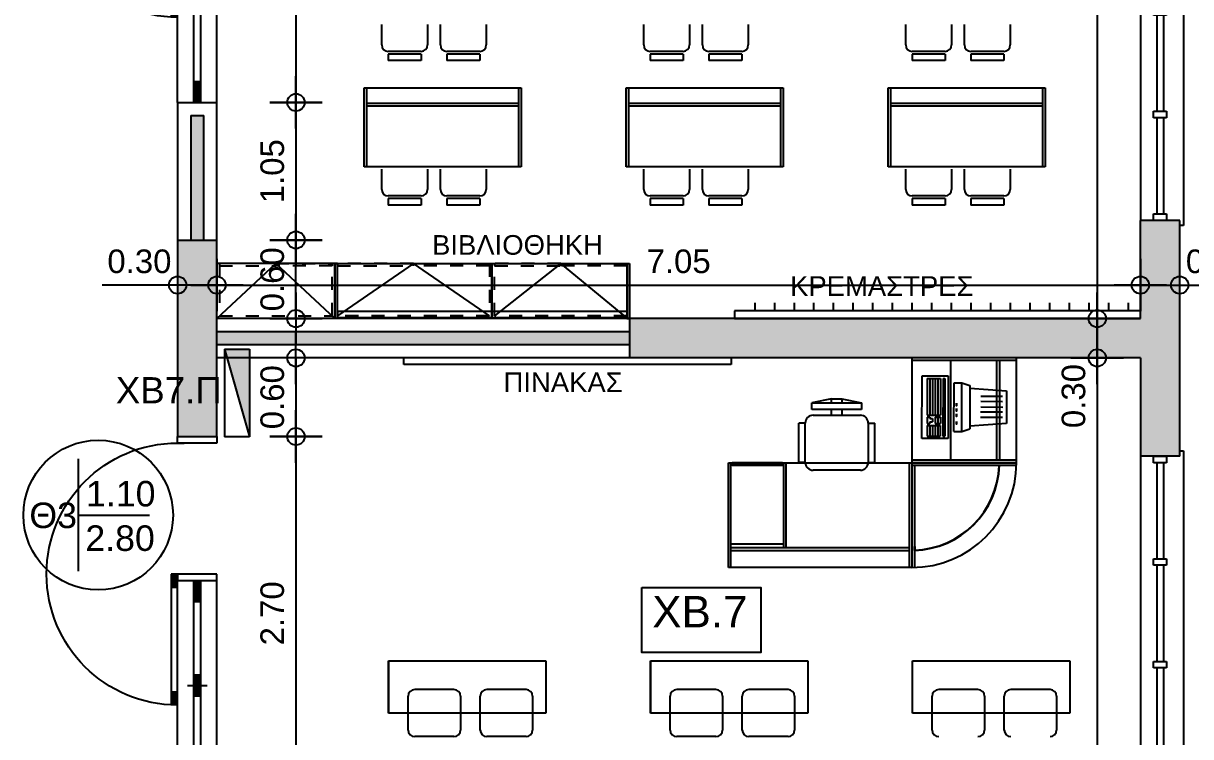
# Model space of a CAD drawing. Header units: metres. Extents: x -11 to 85, y -301 to 135.
# Drawn here: x 38.95 to 47.86, y -53.43 to -47.99 of the extents above; entities that cross this region are included whole.
import ezdxf

# ---------------------------------------------------------------- set-up
doc = ezdxf.new("R2010")
doc.units = ezdxf.units.M
doc.header["$LTSCALE"] = 0.036
doc.header["$PDMODE"] = 2
doc.linetypes.add('HIDDEN', pattern=[0.375, 0.25, -0.125])
for name, color, linetype in [('arxitek borofos', 252, 'Continuous'), ('DIMBLK', 252, 'Continuous'), ('electext', 20, 'Continuous'), ('Epipla', 252, 'Continuous'), ('HLEK-SYMBOL', 3, 'Continuous'), ('HLEK_FL001_SYMBOLS', 230, 'Continuous'), ('Parathira', 252, 'Continuous')]:
    doc.layers.add(name, color=color, linetype=linetype)
doc.styles.add('COMU-N', font='arial.ttf')
doc.styles.get("Standard").update_dxf_attribs({"font": 'arial.ttf'})
doc.styles.add('W4MS2', font='W4MS2.shx')
doc.dimstyles.new('CADWDOT', dxfattribs={"dimscale": 0.1, "dimtxt": 1.8, "dimasz": 0.08, "dimexe": 2, "dimexo": 0, "dimgap": 0.09, "dimtad": 0, "dimrnd": 0.001, "dimzin": 0, "dimdsep": 46, "dimtxsty": 'Standard', "dimblk1": 'ARTDIM', "dimblk2": 'ARTDIM', "dimsah": 1, "dimcen": 0.09, "dimdle": 0.05, "dimse1": 1, "dimse2": 1, "dimadec": 0, "dimazin": 0, "dimtfac": 1, "dimtmove": 0, "dimatfit": 3, "dimldrblk": 'ARTDIM', "dimfxl": 2, "dimtvp": 0.9999, "dimtolj": 1, "dimtzin": 0, "dimarcsym": 0})

# ---------------------------------------------------------------- blocks, each defined once
blk = doc.blocks.new('A$C049E38FE')
at = {"layer": 'Parathira'}
for p, q in [((0, 0), (0, -0.05)), ((0.3, -0.05), (0.3, 0)), ((0, -0.05), (0.3, -0.05)), ((0.3, -0.05), (0.25, -0.05)), ((0, -1.05), (0.3, -1.05)), ((0, -1.1), (0, -1.05)), ((0.3, -2.7), (0.3, -1.05)), ((0.3, -1.05), (0.35, -1.05)), ((0.3, -1.05), (0.3, -1.1)), ((0.33, -1.06), (0.3, -1.06)), ((0.31, -1.05), (0.31, -1.15)), ((0.32, -1.05), (0.32, -1.15)), ((0.33, -1.05), (0.33, -1.15)), ((0.34, -1.05), (0.34, -1.15)), ((0.35, -1.05), (0.35, -2.0487)), ((0, -2.7), (0, -1.1)), ((0.3, -1.1), (0, -1.1)), ((0.3, -1.1), (0, -1.1)), ((0.3, -1.1), (0, -1.1)), ((0.125, -1.1), (0.125, -2.7)), ((0.175, -1.1), (0.125, -1.1)), ((0.135, -1.26), (0.135, -1.1)), ((0.145, -1.26), (0.145, -1.1)), ((0.155, -1.26), (0.155, -1.1)), ((0.165, -1.26), (0.165, -1.1)), ((0.175, -2.7), (0.175, -1.1)), ((0.35, -1.15), (0.3, -1.15)), ((0.175, -1.26), (0.125, -1.26)), ((0.175, -1.82), (0.125, -1.82)), ((0.135, -1.98), (0.135, -1.82)), ((0.145, -1.98), (0.145, -1.82)), ((0.155, -1.98), (0.155, -1.82)), ((0.165, -1.98), (0.165, -1.82)), ((0.225, -1.9), (0.075, -1.9)), ((0.35, -1.95), (0.3, -1.95)), ((0.31, -1.95), (0.31, -2.0499)), ((0.32, -1.95), (0.32, -2.0498)), ((0.33, -1.95), (0.33, -2.0495)), ((0.34, -1.95), (0.34, -2.0492)), ((0.175, -1.98), (0.125, -1.98)), ((0.175, -2.54), (0.125, -2.54)), ((0.135, -2.7), (0.135, -2.54)), ((0.145, -2.7), (0.145, -2.54)), ((0.155, -2.7), (0.155, -2.54)), ((0.165, -2.7), (0.165, -2.54))]:
    blk.add_line(p, q, dxfattribs=at)
blk.add_arc((0.3, -1.05), 1, 270, 90, dxfattribs=at)
blk = doc.blocks.new('A$C52D13D70')
at = {"layer": 'Parathira'}
for p, q in [((-0.33, 0.04), (-0.33, -2.44)), ((-0.3, 0.04), (-0.33, 0.04)), ((-0.1, 0), (-0.2, 0)), ((-0.2, 0), (-0.2, -0.05)), ((-0.1, -0.05), (-0.1, 0)), ((0, 0), (0, -2.4)), ((-0.2, -0.05), (-0.1, -0.05)), ((-0.175, -0.05), (-0.175, -0.7833)), ((-0.125, -0.05), (-0.125, -0.7833)), ((-0.1, -0.7833), (-0.2, -0.7833)), ((-0.2, -0.7833), (-0.2, -0.8333)), ((-0.1, -0.8333), (-0.1, -0.7833)), ((-0.2, -0.8333), (-0.1, -0.8333)), ((-0.175, -0.8333), (-0.175, -1.5667)), ((-0.125, -0.8333), (-0.125, -1.5667)), ((-0.1, -1.5667), (-0.2, -1.5667)), ((-0.2, -1.5667), (-0.2, -1.6167)), ((-0.1, -1.6167), (-0.1, -1.5667)), ((-0.2, -1.6167), (-0.1, -1.6167)), ((-0.175, -1.6167), (-0.175, -2.35)), ((-0.125, -1.6167), (-0.125, -2.35)), ((-0.1, -2.35), (-0.2, -2.35)), ((-0.2, -2.35), (-0.2, -2.4)), ((-0.2, -2.4), (-0.1, -2.4)), ((-0.1, -2.4), (-0.1, -2.35)), ((-0.33, -2.44), (-0.3, -2.44))]:
    blk.add_line(p, q, dxfattribs=at)
blk = doc.blocks.new('ARTDIM')
at = {"layer": 'DIMBLK'}
for p, q in [((0, -24.9975), (0, 24.9975)), ((-24.9975, 0), (24.9975, 0))]:
    blk.add_line(p, q, dxfattribs=at)
blk.add_circle((0, 0), 8.25, dxfattribs=at)
blk = doc.blocks.new('*D908')
at = {"layer": 'arxitek borofos', "color": 0, "lineweight": -2}
blk.add_line((47.1437, -43.501), (47.1437, -50.235), dxfattribs=at)
at = {"layer": 'Defpoints', "color": 0, "transparency": 16777216}
for p in [(46.5355, -43.493), (46.5355, -50.243), (47.1437, -50.243)]:
    blk.add_point(p, dxfattribs=at)
at = {"layer": 'arxitek borofos', "color": 0, "lineweight": -2, "xscale": 0.008, "yscale": 0.008, "zscale": 0.008}
for p, rotation in [((47.1437, -43.493), 90), ((47.1437, -50.243), 270)]:
    blk.add_blockref('ARTDIM', p, dxfattribs=dict(at, rotation=rotation))
at = {"layer": 'arxitek borofos', "color": 0, "insert": (46.9637, -46.868), "char_height": 0.18, "attachment_point": 5, "rotation": 90}
blk.add_mtext('\\A1;6.75', dxfattribs=at)
blk = doc.blocks.new('*D909')
at = {"layer": 'arxitek borofos', "color": 0, "lineweight": -2}
for p, q in [((47.1437, -50.251), (47.1437, -50.535)), ((47.1437, -50.543), (47.1437, -51.1176))]:
    blk.add_line(p, q, dxfattribs=at)
at = {"layer": 'Defpoints', "color": 0, "transparency": 16777216}
for p in [(47.4855, -50.243), (47.1437, -50.543), (47.4855, -50.543)]:
    blk.add_point(p, dxfattribs=at)
at = {"layer": 'arxitek borofos', "color": 0, "lineweight": -2, "xscale": 0.008, "yscale": 0.008, "zscale": 0.008}
for p, rotation in [((47.1437, -50.243), 90), ((47.1437, -50.543), 270)]:
    blk.add_blockref('ARTDIM', p, dxfattribs=dict(at, rotation=rotation))
at = {"layer": 'arxitek borofos', "color": 0, "insert": (46.9637, -50.8343), "char_height": 0.18, "attachment_point": 5, "rotation": 90}
blk.add_mtext('\\A1;0.30', dxfattribs=at)
blk = doc.blocks.new('*D910')
at = {"layer": 'arxitek borofos', "color": 0, "lineweight": -2}
blk.add_line((47.1437, -50.551), (47.1437, -57.285), dxfattribs=at)
at = {"layer": 'Defpoints', "color": 0, "transparency": 16777216}
for p in [(47.4855, -50.543), (47.1437, -57.293), (47.4855, -57.293)]:
    blk.add_point(p, dxfattribs=at)
at = {"layer": 'arxitek borofos', "color": 0, "lineweight": -2, "xscale": 0.008, "yscale": 0.008, "zscale": 0.008}
for p, rotation in [((47.1437, -50.543), 90), ((47.1437, -57.293), 270)]:
    blk.add_blockref('ARTDIM', p, dxfattribs=dict(at, rotation=rotation))
at = {"layer": 'arxitek borofos', "color": 0, "insert": (46.9637, -53.918), "char_height": 0.18, "attachment_point": 5, "rotation": 90}
blk.add_mtext('\\A1;6.75', dxfattribs=at)
blk = doc.blocks.new('*D912')
at = {"layer": 'arxitek borofos', "color": 0, "lineweight": -2}
for p, q in [((40.1237, -49.9867), (39.5491, -49.9867)), ((40.4157, -49.9867), (40.1317, -49.9867))]:
    blk.add_line(p, q, dxfattribs=at)
at = {"layer": 'Defpoints', "color": 0, "transparency": 16777216}
for p in [(40.1237, -49.643), (40.4237, -49.643), (40.1237, -49.9867)]:
    blk.add_point(p, dxfattribs=at)
at = {"layer": 'arxitek borofos', "color": 0, "lineweight": -2, "xscale": 0.008, "yscale": 0.008, "zscale": 0.008, "rotation": 180}
blk.add_blockref('ARTDIM', (40.1237, -49.9867), dxfattribs=at)
at = {"layer": 'arxitek borofos', "color": 0, "lineweight": -2, "xscale": 0.008, "yscale": 0.008, "zscale": 0.008}
blk.add_blockref('ARTDIM', (40.4237, -49.9867), dxfattribs=at)
at = {"layer": 'arxitek borofos', "color": 0, "insert": (39.8324, -49.8067), "char_height": 0.18, "attachment_point": 5}
blk.add_mtext('\\A1;0.30', dxfattribs=at)
blk = doc.blocks.new('*D913')
at = {"layer": 'arxitek borofos', "color": 0, "lineweight": -2}
blk.add_line((40.4317, -49.9867), (47.4657, -49.9867), dxfattribs=at)
at = {"layer": 'Defpoints', "color": 0, "transparency": 16777216}
for p in [(40.4237, -49.643), (47.4737, -49.643), (47.4737, -49.9867)]:
    blk.add_point(p, dxfattribs=at)
at = {"layer": 'arxitek borofos', "color": 0, "lineweight": -2, "xscale": 0.008, "yscale": 0.008, "zscale": 0.008, "rotation": 180}
blk.add_blockref('ARTDIM', (40.4237, -49.9867), dxfattribs=at)
at = {"layer": 'arxitek borofos', "color": 0, "lineweight": -2, "xscale": 0.008, "yscale": 0.008, "zscale": 0.008}
blk.add_blockref('ARTDIM', (47.4737, -49.9867), dxfattribs=at)
at = {"layer": 'arxitek borofos', "color": 0, "insert": (43.9487, -49.8067), "char_height": 0.18, "attachment_point": 5}
blk.add_mtext('\\A1;7.05', dxfattribs=at)
blk = doc.blocks.new('*D914')
at = {"layer": 'arxitek borofos', "color": 0, "lineweight": -2}
for p, q in [((47.4817, -49.9867), (47.7657, -49.9867)), ((47.7737, -49.9867), (48.3483, -49.9867))]:
    blk.add_line(p, q, dxfattribs=at)
at = {"layer": 'Defpoints', "color": 0, "transparency": 16777216}
for p in [(47.4737, -49.868), (47.7737, -49.868), (47.7737, -49.9867)]:
    blk.add_point(p, dxfattribs=at)
at = {"layer": 'arxitek borofos', "color": 0, "lineweight": -2, "xscale": 0.008, "yscale": 0.008, "zscale": 0.008, "rotation": 180}
blk.add_blockref('ARTDIM', (47.4737, -49.9867), dxfattribs=at)
at = {"layer": 'arxitek borofos', "color": 0, "lineweight": -2, "xscale": 0.008, "yscale": 0.008, "zscale": 0.008}
blk.add_blockref('ARTDIM', (47.7737, -49.9867), dxfattribs=at)
at = {"layer": 'arxitek borofos', "color": 0, "insert": (48.065, -49.8067), "char_height": 0.18, "attachment_point": 5}
blk.add_mtext('\\A1;0.30', dxfattribs=at)
blk = doc.blocks.new('*D946')
at = {"layer": 'arxitek borofos', "color": 0, "lineweight": -2}
blk.add_line((41.0274, -45.901), (41.0274, -48.585), dxfattribs=at)
at = {"layer": 'Defpoints', "color": 0, "transparency": 16777216}
for p in [(39.3308, -45.893), (39.3308, -48.593), (41.0274, -48.593)]:
    blk.add_point(p, dxfattribs=at)
at = {"layer": 'arxitek borofos', "color": 0, "lineweight": -2, "xscale": 0.008, "yscale": 0.008, "zscale": 0.008}
for p, rotation in [((41.0274, -45.893), 90), ((41.0274, -48.593), 270)]:
    blk.add_blockref('ARTDIM', p, dxfattribs=dict(at, rotation=rotation))
at = {"layer": 'arxitek borofos', "color": 0, "insert": (40.8474, -47.243), "char_height": 0.18, "attachment_point": 5, "rotation": 90}
blk.add_mtext('\\A1;2.70', dxfattribs=at)
blk = doc.blocks.new('*D947')
at = {"layer": 'arxitek borofos', "color": 0, "lineweight": -2}
blk.add_line((41.0274, -48.601), (41.0274, -49.635), dxfattribs=at)
at = {"layer": 'Defpoints', "color": 0, "transparency": 16777216}
for p in [(39.3308, -48.593), (39.3308, -49.643), (41.0274, -49.643)]:
    blk.add_point(p, dxfattribs=at)
at = {"layer": 'arxitek borofos', "color": 0, "lineweight": -2, "xscale": 0.008, "yscale": 0.008, "zscale": 0.008}
for p, rotation in [((41.0274, -48.593), 90), ((41.0274, -49.643), 270)]:
    blk.add_blockref('ARTDIM', p, dxfattribs=dict(at, rotation=rotation))
at = {"layer": 'arxitek borofos', "color": 0, "insert": (40.8474, -49.118), "char_height": 0.18, "attachment_point": 5, "rotation": 90}
blk.add_mtext('\\A1;1.05', dxfattribs=at)
blk = doc.blocks.new('*D948')
at = {"layer": 'arxitek borofos', "color": 0, "lineweight": -2}
blk.add_line((41.0274, -51.151), (41.0274, -53.835), dxfattribs=at)
at = {"layer": 'Defpoints', "color": 0, "transparency": 16777216}
for p in [(39.3308, -51.143), (39.3308, -53.843), (41.0274, -53.843)]:
    blk.add_point(p, dxfattribs=at)
at = {"layer": 'arxitek borofos', "color": 0, "lineweight": -2, "xscale": 0.008, "yscale": 0.008, "zscale": 0.008}
for p, rotation in [((41.0274, -51.143), 90), ((41.0274, -53.843), 270)]:
    blk.add_blockref('ARTDIM', p, dxfattribs=dict(at, rotation=rotation))
at = {"layer": 'arxitek borofos', "color": 0, "insert": (40.8474, -52.493), "char_height": 0.18, "attachment_point": 5, "rotation": 90}
blk.add_mtext('\\A1;2.70', dxfattribs=at)
blk = doc.blocks.new('*D966')
at = {"layer": 'arxitek borofos', "color": 0, "lineweight": -2}
blk.add_line((41.0274, -50.235), (41.0274, -49.651), dxfattribs=at)
at = {"layer": 'Defpoints', "color": 0, "transparency": 16777216}
for p in [(40.4237, -49.643), (41.0274, -49.643), (40.4237, -50.243)]:
    blk.add_point(p, dxfattribs=at)
at = {"layer": 'arxitek borofos', "color": 0, "lineweight": -2, "xscale": 0.008, "yscale": 0.008, "zscale": 0.008}
for p, rotation in [((41.0274, -49.643), 90), ((41.0274, -50.243), 270)]:
    blk.add_blockref('ARTDIM', p, dxfattribs=dict(at, rotation=rotation))
at = {"layer": 'arxitek borofos', "color": 0, "insert": (40.8474, -49.943), "char_height": 0.18, "attachment_point": 5, "rotation": 90}
blk.add_mtext('\\A1;0.60', dxfattribs=at)
blk = doc.blocks.new('*D967')
at = {"layer": 'arxitek borofos', "color": 0, "lineweight": -2}
blk.add_line((41.0274, -50.551), (41.0274, -51.135), dxfattribs=at)
at = {"layer": 'Defpoints', "color": 0, "transparency": 16777216}
for p in [(40.4237, -50.543), (40.4237, -51.143), (41.0274, -51.143)]:
    blk.add_point(p, dxfattribs=at)
at = {"layer": 'arxitek borofos', "color": 0, "lineweight": -2, "xscale": 0.008, "yscale": 0.008, "zscale": 0.008}
for p, rotation in [((41.0274, -50.543), 90), ((41.0274, -51.143), 270)]:
    blk.add_blockref('ARTDIM', p, dxfattribs=dict(at, rotation=rotation))
at = {"layer": 'arxitek borofos', "color": 0, "insert": (40.8474, -50.843), "char_height": 0.18, "attachment_point": 5, "rotation": 90}
blk.add_mtext('\\A1;0.60', dxfattribs=at)
blk = doc.blocks.new('A$C46BB3189')
at = {"layer": 'Epipla'}
for p, q in [((0.0918, 0.0592), (0.0918, 0.1192)), ((0.2418, 0.0592), (0.2418, 0.1192)), ((0.3918, 0.0592), (0.3918, 0.1192)), ((0.5418, 0.0592), (0.5418, 0.1192)), ((0.6918, 0.0592), (0.6918, 0.1192)), ((0.8418, 0.0592), (0.8418, 0.1192)), ((0.9918, 0.0592), (0.9918, 0.1192)), ((1.1418, 0.0592), (1.1418, 0.1192)), ((1.2918, 0.0592), (1.2918, 0.1192)), ((1.4418, 0.0592), (1.4418, 0.1192)), ((1.5918, 0.0592), (1.5918, 0.1192)), ((1.7418, 0.0592), (1.7418, 0.1192)), ((1.8918, 0.0592), (1.8918, 0.1192)), ((2.0418, 0.0592), (2.0418, 0.1192)), ((2.1918, 0.0592), (2.1918, 0.1192)), ((2.3418, 0.0592), (2.3418, 0.1192)), ((2.4918, 0.0592), (2.4918, 0.1192)), ((2.6418, 0.0592), (2.6418, 0.1192)), ((2.7918, 0.0592), (2.7918, 0.1192)), ((2.9418, 0.0592), (2.9418, 0.1192)), ((0, 0), (0, 0.0592)), ((0, 0.0592), (3.0983, 0.0592)), ((3.0983, 0), (0, 0)), ((3.0983, 0.0592), (3.0983, 0))]:
    blk.add_line(p, q, dxfattribs=at)
blk = doc.blocks.new('gJ6_a28')
at = {"layer": 'HLEK-SYMBOL', "color": 0, "linetype": 'Continuous'}
for p, q in [((-0.67, 0), (-0.67, 0.19)), ((-0.67, 0.19), (0, 0.19)), ((-0.67, 0), (0, 0.19)), ((0, 0.19), (0, 0)), ((-0.67, 0), (0, 0))]:
    blk.add_line(p, q, dxfattribs=at)
at = {"layer": 'HLEK-SYMBOL', "color": 0}
blk.add_solid([(-0.67, 0.19), (0, 0.19), (-0.67, 0)], dxfattribs=at)
at = {"layer": 'HLEK-SYMBOL', "color": 0, "style": 'W4MS2', "flags": 8}
blk.add_attdef('NODE_NUMBER', (0.018, 0.0914), '', height=0.1, dxfattribs=at)
blk.add_attdef('NODE_NUMBER', (0.018, 0.0914), '', height=0.1, dxfattribs=at)

msp = doc.modelspace()

# ---------------------------------------------------------------- hatches: boundary and pattern name
at = {"layer": 'arxitek borofos'}
for points in [[(40.3237, -48.693), (40.2237, -48.693), (40.2237, -49.643), (40.3237, -49.643)], [(47.4737, -50.543), (47.4737, -51.293), (47.7737, -51.293), (47.7737, -49.493), (47.4737, -49.493), (47.4737, -50.243), (43.5737, -50.243), (43.5737, -50.543)], [(40.1237, -51.143), (40.4237, -51.143), (40.4237, -49.643), (40.1237, -49.643)], [(43.5737, -50.343), (40.4237, -50.343), (40.4237, -50.443), (43.5737, -50.443)]]:
    msp.add_hatch(color=256, dxfattribs=at).paths.add_polyline_path(points)

# ---------------------------------------------------------------- linework, layer by layer
for p, q in [((41.682, -48.153), (41.682, -47.9983)), ((42.032, -47.9983), (42.032, -48.153)), ((42.1301, -48.153), (42.1301, -47.9983)), ((42.4801, -47.9983), (42.4801, -48.153)), ((43.682, -48.153), (43.682, -47.9983)), ((44.032, -47.9983), (44.032, -48.153)), ((44.1301, -48.153), (44.1301, -47.9983)), ((44.4801, -47.9983), (44.4801, -48.153)), ((45.682, -48.153), (45.682, -47.9983)), ((46.032, -47.9983), (46.032, -48.153)), ((46.1301, -48.153), (46.1301, -47.9983)), ((46.4801, -47.9983), (46.4801, -48.153)), ((41.982, -48.203), (41.732, -48.203)), ((42.4301, -48.203), (42.1801, -48.203)), ((43.982, -48.203), (43.732, -48.203)), ((44.4301, -48.203), (44.1801, -48.203)), ((45.982, -48.203), (45.732, -48.203)), ((46.4301, -48.203), (46.1801, -48.203)), ((41.732, -48.223), (41.732, -48.273)), ((41.982, -48.223), (41.732, -48.223)), ((41.982, -48.273), (41.732, -48.273)), ((41.982, -48.223), (41.982, -48.273)), ((42.1801, -48.223), (42.1801, -48.273)), ((42.4301, -48.223), (42.1801, -48.223)), ((42.4301, -48.273), (42.1801, -48.273)), ((42.4301, -48.223), (42.4301, -48.273)), ((43.732, -48.223), (43.732, -48.273)), ((43.982, -48.223), (43.732, -48.223)), ((43.982, -48.273), (43.732, -48.273)), ((43.982, -48.223), (43.982, -48.273)), ((44.1801, -48.223), (44.1801, -48.273)), ((44.4301, -48.223), (44.1801, -48.223)), ((44.4301, -48.273), (44.1801, -48.273)), ((44.4301, -48.223), (44.4301, -48.273)), ((45.732, -48.223), (45.732, -48.273)), ((45.982, -48.223), (45.732, -48.223)), ((45.982, -48.273), (45.732, -48.273)), ((45.982, -48.223), (45.982, -48.273)), ((46.1801, -48.223), (46.1801, -48.273)), ((46.4301, -48.223), (46.1801, -48.223)), ((46.4301, -48.273), (46.1801, -48.273)), ((46.4301, -48.223), (46.4301, -48.273)), ((41.5472, -49.0834), (41.5472, -48.4802)), ((41.5472, -48.4802), (42.7472, -48.4802)), ((41.5672, -49.0834), (41.5672, -48.4802)), ((42.7272, -48.4802), (42.7272, -49.0834)), ((42.7472, -48.4802), (42.7472, -49.0834)), ((42.7472, -48.4802), (42.7472, -49.0834)), ((43.5472, -49.0834), (43.5472, -48.4802)), ((43.5472, -48.4802), (44.7472, -48.4802)), ((43.5672, -49.0834), (43.5672, -48.4802)), ((44.7272, -48.4802), (44.7272, -49.0834)), ((44.7472, -48.4802), (44.7472, -49.0834)), ((44.7472, -48.4802), (44.7472, -49.0834)), ((45.5472, -49.0834), (45.5472, -48.4802)), ((45.5472, -48.4802), (46.7472, -48.4802)), ((45.5672, -49.0834), (45.5672, -48.4802)), ((46.7272, -48.4802), (46.7272, -49.0834)), ((46.7472, -48.4802), (46.7472, -49.0834)), ((46.7472, -48.4802), (46.7472, -49.0834)), ((40.1237, -48.593), (40.1237, -49.643)), ((40.1237, -48.593), (40.4237, -48.593)), ((40.4237, -49.643), (40.4237, -48.593)), ((42.7272, -48.6008), (41.5672, -48.6008)), ((42.7272, -48.6223), (41.5672, -48.6223)), ((44.7272, -48.6008), (43.5672, -48.6008)), ((44.7272, -48.6223), (43.5672, -48.6223)), ((46.7272, -48.6008), (45.5672, -48.6008)), ((46.7272, -48.6223), (45.5672, -48.6223)), ((40.2237, -48.693), (40.3237, -48.693)), ((40.2237, -48.693), (40.2237, -49.643)), ((40.3237, -49.643), (40.3237, -48.693)), ((42.7472, -49.0834), (41.5472, -49.0834)), ((44.7472, -49.0834), (43.5472, -49.0834)), ((46.7472, -49.0834), (45.5472, -49.0834)), ((41.682, -49.2567), (41.682, -49.102)), ((42.032, -49.102), (42.032, -49.2567)), ((42.1301, -49.2567), (42.1301, -49.102)), ((42.4801, -49.102), (42.4801, -49.2567)), ((43.682, -49.2567), (43.682, -49.102)), ((44.032, -49.102), (44.032, -49.2567)), ((44.1301, -49.2567), (44.1301, -49.102)), ((44.4801, -49.102), (44.4801, -49.2567)), ((45.682, -49.2567), (45.682, -49.102)), ((46.032, -49.102), (46.032, -49.2567)), ((46.1301, -49.2567), (46.1301, -49.102)), ((46.4801, -49.102), (46.4801, -49.2567)), ((41.982, -49.3067), (41.732, -49.3067)), ((41.732, -49.3267), (41.732, -49.3767)), ((41.982, -49.3267), (41.732, -49.3267)), ((41.982, -49.3267), (41.982, -49.3767)), ((42.4301, -49.3067), (42.1801, -49.3067)), ((42.1801, -49.3267), (42.1801, -49.3767)), ((42.4301, -49.3267), (42.1801, -49.3267)), ((42.4301, -49.3267), (42.4301, -49.3767)), ((43.982, -49.3067), (43.732, -49.3067)), ((43.732, -49.3267), (43.732, -49.3767)), ((43.982, -49.3267), (43.732, -49.3267)), ((43.982, -49.3267), (43.982, -49.3767)), ((44.4301, -49.3067), (44.1801, -49.3067)), ((44.1801, -49.3267), (44.1801, -49.3767)), ((44.4301, -49.3267), (44.1801, -49.3267)), ((44.4301, -49.3267), (44.4301, -49.3767)), ((45.982, -49.3067), (45.732, -49.3067)), ((45.732, -49.3267), (45.732, -49.3767)), ((45.982, -49.3267), (45.732, -49.3267)), ((45.982, -49.3267), (45.982, -49.3767)), ((46.4301, -49.3067), (46.1801, -49.3067)), ((46.1801, -49.3267), (46.1801, -49.3767)), ((46.4301, -49.3267), (46.1801, -49.3267)), ((46.4301, -49.3267), (46.4301, -49.3767)), ((41.982, -49.3767), (41.732, -49.3767)), ((42.4301, -49.3767), (42.1801, -49.3767)), ((43.982, -49.3767), (43.732, -49.3767)), ((44.4301, -49.3767), (44.1801, -49.3767)), ((45.982, -49.3767), (45.732, -49.3767)), ((46.4301, -49.3767), (46.1801, -49.3767)), ((47.4737, -50.243), (47.4737, -49.493)), ((47.7737, -49.493), (47.4737, -49.493)), ((47.7737, -51.293), (47.7737, -49.493)), ((40.1237, -49.643), (40.4237, -49.643)), ((40.1237, -49.643), (40.1237, -51.143)), ((40.4237, -51.143), (40.4237, -49.643)), ((40.4237, -50.243), (40.8737, -49.823)), ((41.3237, -49.823), (40.4237, -49.823)), ((41.3237, -50.243), (40.8737, -49.823)), ((41.3237, -50.243), (41.3237, -49.823)), ((41.3237, -49.823), (42.5237, -49.823)), ((41.3237, -50.243), (41.3237, -49.823)), ((41.3237, -50.243), (41.3237, -49.823)), ((41.3437, -49.823), (41.3237, -49.823)), ((41.3237, -49.823), (41.3237, -50.243)), ((41.9237, -49.823), (41.3437, -50.223)), ((41.3437, -50.243), (41.3437, -49.823)), ((42.5037, -50.223), (41.9237, -49.823)), ((42.5237, -49.823), (42.5237, -50.243)), ((42.5237, -49.823), (42.5237, -50.243)), ((42.5237, -50.243), (42.5237, -49.823)), ((42.5237, -50.243), (42.5237, -49.823)), ((42.5237, -49.823), (43.5737, -49.823)), ((43.0487, -49.823), (42.5437, -50.223)), ((43.5521, -50.2371, 0.7), (43.0487, -49.823)), ((43.5537, -49.823), (43.5537, -50.243)), ((43.5737, -50.243), (43.5737, -49.823)), ((43.5737, -49.823), (43.5737, -50.243)), ((43.5737, -49.823), (43.5737, -50.243)), ((43.5737, -50.243), (43.5737, -49.823)), ((43.5737, -50.243), (40.4237, -50.243)), ((41.3458, -50.1871, 0.7), (43.5521, -50.1871, 0.7)), ((41.3458, -50.2371, 0.7), (41.3458, -50.1871, 0.7)), ((43.5521, -50.2371, 0.7), (41.3458, -50.2371, 0.7)), ((43.5521, -50.1871, 0.7), (43.5521, -50.2371, 0.7)), ((43.5537, -50.243), (43.5737, -50.243)), ((43.5737, -50.243), (43.5737, -50.543)), ((47.4737, -50.243), (43.5737, -50.243)), ((43.5737, -50.343), (40.4237, -50.343)), ((43.5737, -50.443), (40.4237, -50.443)), ((43.5737, -50.543), (40.4237, -50.543)), ((41.8502, -50.593), (41.8502, -50.543)), ((44.3502, -50.593), (41.8502, -50.593)), ((47.4737, -50.543), (43.5737, -50.543)), ((44.3502, -50.543), (44.3502, -50.593)), ((46.528, -50.543), (45.728, -50.543)), ((45.728, -50.543), (45.728, -51.343)), ((46.528, -50.563), (45.728, -50.563)), ((46.0227, -50.563), (46.0227, -51.323)), ((46.3782, -51.323), (46.3782, -50.563)), ((46.3996, -51.323), (46.3996, -50.563)), ((46.528, -51.343), (46.528, -50.543)), ((47.4737, -50.543), (47.4737, -51.293)), ((45.8061, -51.1592), (45.8068, -50.6792)), ((45.8068, -50.6792), (46.0068, -50.6795)), ((45.8468, -50.6992, 0.0001), (45.8464, -50.9792, 0.0001)), ((45.8468, -50.6992, 0.0001), (45.9468, -50.6994, 0.0001)), ((45.8668, -50.6993, 0.0001), (45.8664, -50.9793, 0.0001)), ((45.8868, -50.6993, 0.0001), (45.8864, -50.9793, 0.0001)), ((45.9068, -50.6993, 0.0001), (45.9064, -50.9793, 0.0001)), ((45.9268, -50.6994, 0.0001), (45.9264, -50.9794, 0.0001)), ((45.9468, -50.6994, 0.0001), (45.9464, -50.9794, 0.0001)), ((45.9668, -50.6994, 0.0001), (45.9661, -51.1394, 0.0001)), ((45.9668, -50.6994, 0.0001), (45.9818, -50.6994, 0.0001)), ((45.9818, -50.6994, 0.0001), (45.9811, -51.1394, 0.0001)), ((46.0068, -50.6795), (46.0061, -51.1595)), ((46.0503, -51.1043), (46.0509, -50.7343)), ((46.0509, -50.7343), (46.1109, -50.7344)), ((46.1103, -51.1044), (46.1109, -50.7344)), ((46.1109, -50.7344), (46.1708, -50.7545)), ((46.1708, -50.7545), (46.1703, -51.0845)), ((46.1708, -50.7745), (46.4508, -50.7949)), ((45.1156, -50.8566), (44.9656, -50.8866)), ((45.1156, -50.8866), (45.1156, -50.8566)), ((45.1156, -50.8566), (45.1956, -50.8566)), ((45.1956, -50.8566), (45.3456, -50.8866)), ((45.1956, -50.8566), (45.1956, -50.8866)), ((46.4508, -50.7949), (46.4504, -51.0449)), ((44.9656, -50.8866), (45.3456, -50.8866)), ((44.9656, -50.9366), (44.9656, -50.8866)), ((45.3456, -50.9366), (44.9656, -50.9366)), ((45.1156, -50.9806), (45.1156, -50.9366)), ((45.1956, -50.9366), (45.1956, -50.9806)), ((45.3456, -50.8866), (45.3456, -50.9366)), ((44.9156, -51.0406), (44.8656, -51.0406)), ((44.8656, -51.3406), (44.8656, -51.0406)), ((44.9156, -51.3406), (44.9156, -51.0406)), ((44.9756, -50.9806), (45.3356, -50.9806)), ((45.3956, -51.0406), (45.4456, -51.0406)), ((45.3956, -51.0406), (45.3956, -51.3406)), ((45.4456, -51.3406), (45.4456, -51.0406)), ((45.8463, -50.9942, 0.0001), (45.8663, -50.9943, 0.0001)), ((45.8463, -50.9942, 0.0001), (45.8463, -51.0442, 0.0001)), ((45.8463, -51.0442, 0.0001), (45.8663, -51.0443, 0.0001)), ((45.8464, -50.9792, 0.0001), (45.9464, -50.9794, 0.0001)), ((45.8663, -50.9943, 0.0001), (45.8663, -51.0068, 0.0001)), ((45.8663, -51.0068, 0.0001), (45.8863, -51.0068, 0.0001)), ((45.8663, -51.0318, 0.0001), (45.8663, -51.0443, 0.0001)), ((45.8663, -51.0318, 0.0001), (45.8863, -51.0318, 0.0001)), ((45.8863, -51.0068, 0.0001), (45.8863, -51.0318, 0.0001)), ((45.9063, -50.9943, 0.0001), (45.9463, -50.9944, 0.0001)), ((45.9063, -50.9943, 0.0001), (45.9063, -51.0443, 0.0001)), ((45.9063, -51.0443, 0.0001), (45.9463, -51.0444, 0.0001)), ((45.9263, -50.9944, 0.0001), (45.9263, -51.0444, 0.0001)), ((45.9463, -50.9944, 0.0001), (45.9463, -51.0444, 0.0001)), ((46.4504, -51.0449), (46.1704, -51.0645)), ((40.1237, -51.143), (40.4237, -51.143)), ((45.8462, -51.0592, 0.0001), (45.8461, -51.1392, 0.0001)), ((45.8461, -51.1392, 0.0001), (45.9461, -51.1394, 0.0001)), ((45.8462, -51.0592, 0.0001), (45.9462, -51.0594, 0.0001)), ((45.8662, -51.0593, 0.0001), (45.8661, -51.1393, 0.0001)), ((45.8862, -51.0593, 0.0001), (45.8861, -51.1393, 0.0001)), ((45.9062, -51.0593, 0.0001), (45.9061, -51.1393, 0.0001)), ((45.9262, -51.0594, 0.0001), (45.9261, -51.1394, 0.0001)), ((45.9462, -51.0594, 0.0001), (45.9461, -51.1394, 0.0001)), ((45.9661, -51.1394, 0.0001), (45.9811, -51.1394, 0.0001)), ((46.0503, -51.1043), (46.1103, -51.1044)), ((46.1103, -51.1044), (46.1703, -51.0845)), ((46.0061, -51.1595), (45.8061, -51.1592)), ((39.3638, -51.3139), (39.3638, -52.1719)), ((46.528, -51.323), (45.728, -51.323)), ((47.7737, -51.293), (47.4737, -51.293)), ((44.328, -52.143), (44.328, -51.343)), ((44.328, -51.343), (45.728, -51.343)), ((44.348, -52.143), (44.348, -51.343)), ((44.7481, -51.363), (44.348, -51.363)), ((44.742, -51.3429), (44.357, -51.3429)), ((44.357, -51.3429), (44.357, -51.363)), ((44.357, -51.363), (44.742, -51.363)), ((44.742, -51.363), (44.742, -51.3429)), ((44.7481, -51.343), (44.7677, -51.343)), ((44.7481, -51.343), (44.7481, -51.9932)), ((44.7677, -51.343), (44.7677, -51.9932)), ((44.9156, -51.3406), (44.8656, -51.3406)), ((45.3356, -51.4006), (44.9756, -51.4006)), ((45.3956, -51.3406), (45.4456, -51.3406)), ((45.708, -51.343), (45.708, -52.143)), ((46.528, -51.343), (45.728, -51.343)), ((45.728, -51.343), (45.728, -52.143)), ((45.728, -51.343), (46.528, -51.343)), ((45.728, -51.343), (45.728, -52.143)), ((45.728, -51.363), (46.528, -51.363)), ((45.748, -51.363), (45.748, -52.143)), ((39.3638, -51.7429), (39.9098, -51.7429)), ((44.7481, -51.9641), (44.348, -51.9641)), ((45.708, -51.9932), (44.348, -51.9932)), ((45.708, -52.0147), (44.348, -52.0147)), ((45.748, -52.0127), (45.748, -51.9827)), ((45.748, -51.9827), (45.751, -51.9827)), ((45.751, -51.9827), (45.751, -52.0096)), ((45.728, -52.143), (44.328, -52.143)), ((41.7336, -52.8544), (41.7336, -53.2544)), ((41.7336, -52.8544), (42.9336, -52.8544)), ((41.7336, -53.2544), (41.7336, -52.8544)), ((42.9336, -52.8544), (42.9336, -53.2544)), ((43.7336, -52.8544), (43.7336, -53.2544)), ((43.7336, -52.8544), (44.9336, -52.8544)), ((43.7336, -53.2544), (43.7336, -52.8544)), ((44.9336, -52.8544), (44.9336, -53.2544)), ((45.7336, -52.8544), (46.9336, -52.8544)), ((45.7336, -53.2544), (45.7336, -52.8544)), ((46.9336, -52.8544), (46.9336, -53.2544)), ((42.2336, -53.0744), (41.9336, -53.0744)), ((42.7836, -53.0744), (42.4836, -53.0744)), ((44.2336, -53.0744), (43.9336, -53.0744)), ((44.7836, -53.0744), (44.4836, -53.0744)), ((46.2336, -53.0744), (45.9336, -53.0744)), ((46.7836, -53.0744), (46.4836, -53.0744)), ((41.8836, -53.3844), (41.8836, -53.1244)), ((42.2836, -53.1244), (42.2836, -53.3844)), ((42.4336, -53.3844), (42.4336, -53.1244)), ((42.8336, -53.1244), (42.8336, -53.3844)), ((43.8836, -53.3844), (43.8836, -53.1244)), ((44.2836, -53.1244), (44.2836, -53.3844)), ((44.4336, -53.3844), (44.4336, -53.1244)), ((44.8336, -53.1244), (44.8336, -53.3844)), ((45.8836, -53.3844), (45.8836, -53.1244)), ((46.2836, -53.1244), (46.2836, -53.3844)), ((46.4336, -53.3844), (46.4336, -53.1244)), ((46.8336, -53.1244), (46.8336, -53.3844)), ((42.9336, -53.2544), (41.7336, -53.2544)), ((44.9336, -53.2544), (43.7336, -53.2544)), ((46.9336, -53.2544), (45.7336, -53.2544)), ((42.2336, -53.4344), (41.9336, -53.4344)), ((42.7836, -53.4344), (42.4836, -53.4344)), ((44.2336, -53.4344), (43.9336, -53.4344)), ((44.7836, -53.4344), (44.4836, -53.4344))]:
    msp.add_line(p, q, dxfattribs=at)
at = {"layer": 'arxitek borofos', "linetype": 'HIDDEN'}
for p, q in [((40.8737, -49.823), (40.4437, -49.823)), ((40.4437, -49.823), (40.4437, -49.8408)), ((40.4437, -49.823), (40.4437, -50.223)), ((40.4437, -49.8408), (40.8737, -49.8408)), ((40.8737, -49.8408), (40.8737, -49.823)), ((40.8737, -49.823), (41.3037, -49.823)), ((40.8737, -49.8408), (40.8737, -49.823)), ((41.3037, -49.8408), (40.8737, -49.8408)), ((41.3037, -49.823), (41.3037, -49.8408)), ((41.3037, -50.223), (41.3037, -49.823)), ((41.3437, -50.223), (41.3437, -49.823)), ((41.9237, -49.823), (41.3437, -49.823)), ((41.3437, -49.823), (41.3437, -49.8408)), ((41.3437, -49.8408), (41.9237, -49.8408)), ((41.9237, -49.8408), (41.9237, -49.823)), ((41.9237, -49.8408), (41.9237, -49.823)), ((41.9237, -49.823), (42.5037, -49.823)), ((42.5037, -49.8408), (41.9237, -49.8408)), ((42.5037, -49.823), (42.5037, -50.223)), ((42.5037, -49.823), (42.5037, -49.8408)), ((43.0487, -49.823), (42.5437, -49.823)), ((42.5437, -49.823), (42.5437, -49.8408)), ((42.5437, -50.223), (42.5437, -49.823)), ((42.5437, -49.8408), (43.0487, -49.8408)), ((43.0487, -49.8408), (43.0487, -49.823)), ((43.0487, -49.823), (43.5537, -49.823)), ((43.0487, -49.8408), (43.0487, -49.823)), ((43.5537, -49.8408), (43.0487, -49.8408)), ((43.5537, -49.823), (43.5537, -50.223)), ((40.4437, -50.223), (41.3037, -50.223)), ((42.5037, -50.223), (41.3437, -50.223)), ((43.5537, -50.223), (42.5437, -50.223))]:
    msp.add_line(p, q, dxfattribs=at)
at = {"layer": 'arxitek borofos', "extrusion": (0.17579, -0.000254389, 0.984428)}
for p, q in [((46.4216, -50.8376, 0.2954), (46.2542, -50.8366, 0.3253)), ((46.4215, -50.8777, 0.2954), (46.2542, -50.8767, 0.3253)), ((46.4214, -50.9579, 0.2954), (46.254, -50.9569, 0.3253)), ((46.4222, -50.9212, 0.2951), (46.2549, -50.9201, 0.325)), ((46.4214, -50.998, 0.2954), (46.254, -50.997, 0.3253))]:
    msp.add_line(p, q, dxfattribs=at)
at = {"layer": 'arxitek borofos'}
msp.add_circle((39.5176, -51.7429), 0.5712, dxfattribs=at)
for centre, radius, start, end in [((41.732, -48.153), 0.05, 180, 270), ((41.982, -48.153), 0.05, 270, 0), ((42.1801, -48.153), 0.05, 180, 270), ((42.4301, -48.153), 0.05, 270, 0), ((43.732, -48.153), 0.05, 180, 270), ((43.982, -48.153), 0.05, 270, 0), ((44.1801, -48.153), 0.05, 180, 270), ((44.4301, -48.153), 0.05, 270, 0), ((45.732, -48.153), 0.05, 180, 270), ((45.982, -48.153), 0.05, 270, 0), ((46.1801, -48.153), 0.05, 180, 270), ((46.4301, -48.153), 0.05, 270, 0), ((41.732, -49.2567), 0.05, 180, 270), ((41.982, -49.2567), 0.05, 270, 0), ((42.1801, -49.2567), 0.05, 180, 270), ((42.4301, -49.2567), 0.05, 270, 0), ((43.732, -49.2567), 0.05, 180, 270), ((43.982, -49.2567), 0.05, 270, 0), ((44.1801, -49.2567), 0.05, 180, 270), ((44.4301, -49.2567), 0.05, 270, 0), ((45.732, -49.2567), 0.05, 180, 270), ((45.982, -49.2567), 0.05, 270, 0), ((46.1801, -49.2567), 0.05, 180, 270), ((46.4301, -49.2567), 0.05, 270, 0), ((44.9756, -51.0406), 0.06, 90, 180), ((45.3356, -51.0406), 0.06, 0, 90), ((44.9756, -51.3406), 0.06, 180, 270), ((45.3356, -51.3406), 0.06, 270, 0), ((45.728, -51.343), 0.8, 270, 0), ((45.728, -51.343), 0.667, 271.71058, 358.02389), ((45.728, -51.343), 0.67, 271.71058, 358.28942), ((41.9336, -53.1244), 0.05, 90, 180), ((42.2336, -53.1244), 0.05, 0, 90), ((42.4836, -53.1244), 0.05, 90, 180), ((42.7836, -53.1244), 0.05, 0, 90), ((43.9336, -53.1244), 0.05, 90, 180), ((44.2336, -53.1244), 0.05, 0, 90), ((44.4836, -53.1244), 0.05, 90, 180), ((44.7836, -53.1244), 0.05, 0, 90), ((45.9336, -53.1244), 0.05, 90, 180), ((46.2336, -53.1244), 0.05, 0, 90), ((46.4836, -53.1244), 0.05, 90, 180), ((46.7836, -53.1244), 0.05, 0, 90), ((41.9336, -53.3844), 0.05, 180, 270), ((42.2336, -53.3844), 0.05, 270, 0), ((42.4836, -53.3844), 0.05, 180, 270), ((42.7836, -53.3844), 0.05, 270, 0), ((43.9336, -53.3844), 0.05, 180, 270), ((44.2336, -53.3844), 0.05, 270, 0), ((44.4836, -53.3844), 0.05, 180, 270), ((44.7836, -53.3844), 0.05, 270, 0), ((45.9336, -53.3844), 0.05, 180, 270), ((46.2336, -53.3844), 0.05, 270, 0), ((46.4836, -53.3844), 0.05, 180, 270), ((46.7836, -53.3844), 0.05, 270, 0)]:
    msp.add_arc(centre, radius, start, end, dxfattribs=at)
for points in [[(46.0709, -50.8895, 0.03), (46.0708, -50.9095, 0.03), (46.0708, -50.9095, 0.015), (46.0709, -50.8895, 0.015)], [(46.0708, -50.9295, 0.03), (46.0708, -50.9495, 0.03), (46.0708, -50.9495, 0.015), (46.0708, -50.9295, 0.015)], [(46.0707, -51.0295, 0.03), (46.0706, -51.0495, 0.03), (46.0706, -51.0495, 0.015), (46.0707, -51.0295, 0.015)], [(46.0708, -50.9695, 0.03), (46.0707, -50.9895, 0.03), (46.0707, -50.9895, 0.015), (46.0708, -50.9695, 0.015)]]:
    msp.add_3dface(points, dxfattribs=at)
at = {"layer": 'electext'}
msp.add_lwpolyline([(43.6674, -52.2965), (44.5751, -52.2965), (44.5751, -52.791), (43.6674, -52.791)], close=True, dxfattribs=at)

# ---------------------------------------------------------------- block references
at = {"layer": 'arxitek borofos', "xscale": -1}
for name, p in [('A$C049E38FE', (40.4237, -45.893)), ('A$C52D13D70', (47.4737, -47.093)), ('A$C46BB3189', (47.4737, -50.243)), ('A$C049E38FE', (40.4237, -51.143)), ('A$C52D13D70', (47.4737, -51.293))]:
    msp.add_blockref(name, p, dxfattribs=at)
at = {"layer": 'HLEK_FL001_SYMBOLS', "rotation": 270}
msp.add_blockref('gJ6_a28', (40.4824, -51.1459), dxfattribs=at)

# ---------------------------------------------------------------- texts
at = {"layer": 'arxitek borofos', "linetype": 'Continuous'}
for s, p in [('ΒΙΒΛΙΟΘΗΚΗ', (42.0663, -49.7555)), ('ΚΡΕΜΑΣΤΡΕΣ', (44.7991, -50.0692)), ('ΠΙΝΑΚΑΣ', (42.6119, -50.8041))]:
    msp.add_text(s, height=0.15, dxfattribs=at).set_placement(p)
at = {"layer": 'arxitek borofos', "style": 'COMU-N'}
for s, p in [('1.10', (39.4251, -51.6771)), ('Θ3', (38.9923, -51.8422)), ('2.80', (39.4198, -52.0165))]:
    msp.add_text(s, height=0.195, dxfattribs=at).set_placement(p)
at = {"layer": 'electext', "style": 'COMU-N'}
for s, height, p in [('ΧΒ7.Π', 0.2, (39.6526, -50.8899)), ('XB.7', 0.24, (43.7473, -52.6004))]:
    msp.add_text(s, height=height, dxfattribs=at).set_placement(p)

# ---------------------------------------------------------------- dimensions: what is measured, and where the dimension line sits
at = {"layer": 'arxitek borofos'}
for base, p1, p2, picture, middle in [((47.1437, -50.243), (46.5355, -43.493), (46.5355, -50.243), '*D908', (46.9637, -46.868)), ((41.0274, -48.593), (39.3308, -45.893), (39.3308, -48.593), '*D946', (40.8474, -47.243)), ((41.0274, -49.643), (39.3308, -48.593), (39.3308, -49.643), '*D947', (40.8474, -49.118)), ((47.1437, -50.543), (47.4855, -50.243), (47.4855, -50.543), '*D909', (46.9637, -50.8343)), ((47.1437, -57.293), (47.4855, -50.543), (47.4855, -57.293), '*D910', (46.9637, -53.918)), ((41.0274, -53.843), (39.3308, -51.143), (39.3308, -53.843), '*D948', (40.8474, -52.493))]:
    dim = msp.add_linear_dim(base=base, p1=p1, p2=p2, angle=90, dimstyle='CADWDOT', dxfattribs=at)
    dim.commit()
    dim.dimension.update_dxf_attribs({"geometry": picture, "text_midpoint": middle})
for base, p1, p2, picture, middle in [((41.0274, -49.643), (40.4237, -50.243), (40.4237, -49.643), '*D966', (41.0274, -49.943)), ((41.0274, -51.143), (40.4237, -50.543), (40.4237, -51.143), '*D967', (41.0274, -50.843))]:
    dim = msp.add_linear_dim(base=base, p1=p1, p2=p2, angle=90, dimstyle='CADWDOT', dxfattribs=at)
    dim.commit()
    dim.dimension.update_dxf_attribs({"geometry": picture, "text_midpoint": middle, "dimtype": 160})
for base, p1, p2, picture, middle in [((40.1237, -49.9867), (40.4237, -49.643), (40.1237, -49.643), '*D912', (39.8324, -49.8067)), ((47.4737, -49.9867), (40.4237, -49.643), (47.4737, -49.643), '*D913', (43.9487, -49.8067)), ((47.7737, -49.9867), (47.4737, -49.868), (47.7737, -49.868), '*D914', (48.065, -49.8067))]:
    dim = msp.add_linear_dim(base=base, p1=p1, p2=p2, dimstyle='CADWDOT', dxfattribs=at)
    dim.commit()
    dim.dimension.update_dxf_attribs({"geometry": picture, "text_midpoint": middle})

doc.saveas('drawing.dxf')
